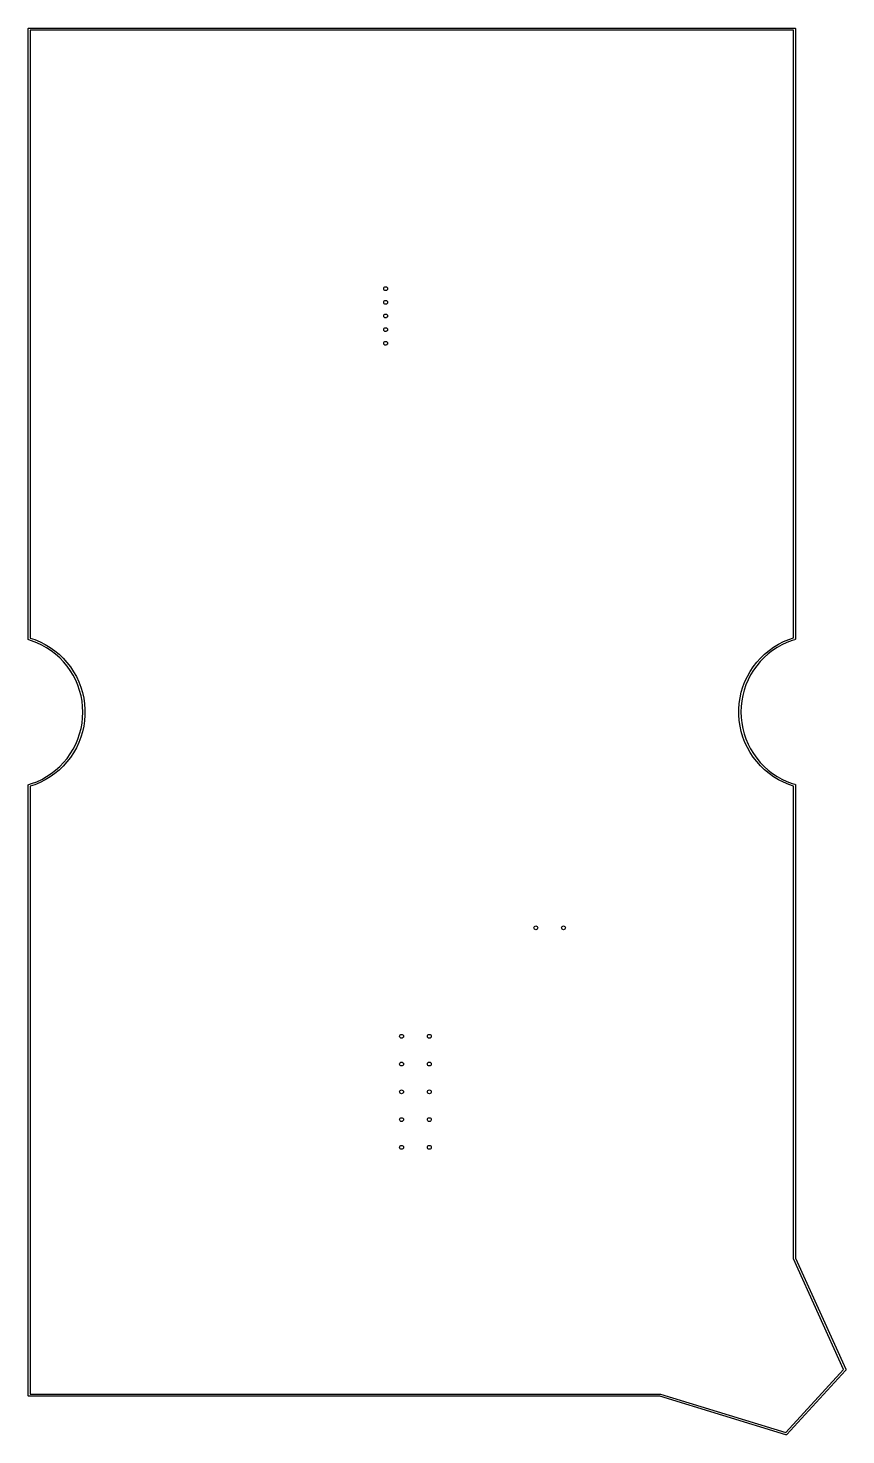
# Model space of a CAD drawing. Extents: x 4.05 to 6.99, y -6.26 to -1.19.
import ezdxf

# ---------------------------------------------------------------- set-up
doc = ezdxf.new("R2010")
doc.units = 0
doc.header["$MEASUREMENT"] = 0
doc.layers.add('BLACK', color=7, linetype='CONTINUOUS')

msp = doc.modelspace()

# ---------------------------------------------------------------- linework, layer by layer
at = {"layer": 'BLACK', "linetype": 'CONTINUOUS'}
for p, q in [((4.0472, -1.1913), (4.0473, -1.1905)), ((4.0472, -3.3878), (4.0472, -1.1913)), ((4.0473, -1.1905), (4.0479, -1.1891)), ((4.0479, -1.1891), (4.049, -1.188)), ((4.049, -1.188), (4.0504, -1.1874)), ((4.0504, -1.1874), (4.0512, -1.1873)), ((4.0512, -1.1873), (6.8071, -1.1873)), ((4.0551, -1.1952), (4.0551, -3.385)), ((6.8031, -1.1952), (4.0551, -1.1952)), ((6.8031, -3.3841), (6.8031, -1.1952)), ((6.8071, -1.1873), (6.8079, -1.1874)), ((6.8079, -1.1874), (6.8093, -1.188)), ((6.8093, -1.188), (6.8104, -1.1891)), ((6.8104, -1.1891), (6.8109, -1.1905)), ((6.8109, -1.1905), (6.811, -1.1913)), ((6.811, -1.1913), (6.811, -3.3869)), ((4.0473, -3.3886), (4.0472, -3.3878)), ((4.0474, -3.3886), (4.0473, -3.3886)), ((4.0474, -3.3887), (4.0474, -3.3886)), ((4.0475, -3.3889), (4.0474, -3.3887)), ((4.0479, -3.39), (4.0475, -3.3889)), ((4.0482, -3.3903), (4.0479, -3.39)), ((4.0483, -3.3905), (4.0482, -3.3903)), ((4.0486, -3.3907), (4.0483, -3.3905)), ((4.049, -3.3911), (4.0486, -3.3907)), ((4.0498, -3.3914), (4.049, -3.3911)), ((4.0501, -3.3916), (4.0498, -3.3914)), ((4.0596, -3.3944), (4.0501, -3.3916)), ((4.0501, -3.3916), (4.0501, -3.3916)), ((4.0551, -3.385), (4.0717, -3.3906)), ((4.0782, -3.4015), (4.0596, -3.3944)), ((4.0717, -3.3906), (4.0905, -3.3985)), ((6.7677, -3.3977), (6.7866, -3.3897)), ((6.7987, -3.3935), (6.7801, -3.4006)), ((6.7866, -3.3897), (6.8031, -3.3841)), ((6.8082, -3.3907), (6.7987, -3.3935)), ((6.8085, -3.3905), (6.8082, -3.3907)), ((6.8082, -3.3907), (6.8082, -3.3907)), ((6.8093, -3.3902), (6.8085, -3.3905)), ((6.8097, -3.3898), (6.8093, -3.3902)), ((6.8099, -3.3896), (6.8097, -3.3898)), ((6.8101, -3.3894), (6.8099, -3.3896)), ((6.8104, -3.3891), (6.8101, -3.3894)), ((6.8108, -3.3881), (6.8104, -3.3891)), ((6.8109, -3.3878), (6.8108, -3.3881)), ((6.811, -3.3869), (6.8109, -3.3877)), ((6.8109, -3.3877), (6.8109, -3.3878)), ((6.8109, -3.3878), (6.8109, -3.3878)), ((4.0962, -3.4099), (4.0782, -3.4015)), ((4.0905, -3.3985), (4.1087, -3.4079)), ((4.1136, -3.4196), (4.0962, -3.4099)), ((4.1087, -3.4079), (4.1262, -3.4185)), ((4.1302, -3.4305), (4.1136, -3.4196)), ((4.1262, -3.4185), (4.1429, -3.4303)), ((4.146, -3.4427), (4.1302, -3.4305)), ((4.1429, -3.4303), (4.1586, -3.4434)), ((4.1608, -3.4559), (4.146, -3.4427)), ((4.1586, -3.4434), (4.1734, -3.4576)), ((6.6849, -3.4567), (6.6996, -3.4425)), ((6.7123, -3.4418), (6.6975, -3.455)), ((6.6996, -3.4425), (6.7154, -3.4295)), ((6.7281, -3.4297), (6.7123, -3.4418)), ((6.7154, -3.4295), (6.732, -3.4176)), ((6.7447, -3.4187), (6.7281, -3.4297)), ((6.732, -3.4176), (6.7495, -3.407)), ((6.762, -3.409), (6.7447, -3.4187)), ((6.7495, -3.407), (6.7677, -3.3977)), ((6.7801, -3.4006), (6.762, -3.409)), ((4.1746, -3.4702), (4.1608, -3.4559)), ((4.1734, -3.4576), (4.1871, -3.4728)), ((4.1874, -3.4855), (4.1746, -3.4702)), ((4.1871, -3.4728), (4.1996, -3.489)), ((4.199, -3.5017), (4.1874, -3.4855)), ((4.1996, -3.489), (4.2109, -3.506)), ((6.6474, -3.5052), (6.6587, -3.4881)), ((6.6587, -3.4881), (6.6712, -3.4719)), ((6.6709, -3.4846), (6.6593, -3.5008)), ((6.6836, -3.4693), (6.6709, -3.4846)), ((6.6712, -3.4719), (6.6849, -3.4567)), ((6.6975, -3.455), (6.6836, -3.4693)), ((4.2094, -3.5186), (4.199, -3.5017)), ((4.2185, -3.5363), (4.2094, -3.5186)), ((4.2109, -3.506), (4.2209, -3.5239)), ((4.2263, -3.5546), (4.2185, -3.5363)), ((4.2209, -3.5239), (4.2296, -3.5424)), ((4.2296, -3.5424), (4.2369, -3.5615)), ((6.6213, -3.5606), (6.6287, -3.5415)), ((6.6287, -3.5415), (6.6373, -3.523)), ((6.6398, -3.5354), (6.632, -3.5537)), ((6.6373, -3.523), (6.6474, -3.5052)), ((6.6489, -3.5178), (6.6398, -3.5354)), ((6.6593, -3.5008), (6.6489, -3.5178)), ((4.2327, -3.5734), (4.2263, -3.5546)), ((4.2377, -3.5927), (4.2327, -3.5734)), ((4.2369, -3.5615), (4.2428, -3.5811)), ((4.2414, -3.6122), (4.2377, -3.5927)), ((4.2428, -3.5811), (4.2473, -3.601)), ((6.611, -3.6002), (6.6154, -3.5802)), ((6.6154, -3.5802), (6.6213, -3.5606)), ((6.6205, -3.5918), (6.6169, -3.6114)), ((6.6256, -3.5726), (6.6205, -3.5918)), ((6.632, -3.5537), (6.6256, -3.5726)), ((4.2435, -3.632), (4.2414, -3.6122)), ((4.2443, -3.6519), (4.2435, -3.632)), ((4.2473, -3.601), (4.2503, -3.6213)), ((4.2503, -3.6213), (4.2518, -3.6417)), ((4.2518, -3.6417), (4.2518, -3.6621)), ((6.6065, -3.6408), (6.608, -3.6204)), ((6.6065, -3.6613), (6.6065, -3.6408)), ((6.608, -3.6204), (6.611, -3.6002)), ((6.6147, -3.6311), (6.614, -3.651)), ((6.6169, -3.6114), (6.6147, -3.6311)), ((4.2377, -3.7111), (4.2414, -3.6916)), ((4.2414, -3.6916), (4.2435, -3.6718)), ((4.2435, -3.6718), (4.2443, -3.6519)), ((4.2503, -3.6825), (4.2473, -3.7028)), ((4.2518, -3.6621), (4.2503, -3.6825)), ((6.608, -3.6817), (6.6065, -3.6613)), ((6.611, -3.7019), (6.608, -3.6817)), ((6.614, -3.651), (6.6147, -3.6709)), ((6.6147, -3.6709), (6.6169, -3.6907)), ((6.6169, -3.6907), (6.6205, -3.7102)), ((4.2185, -3.7675), (4.2263, -3.7492)), ((4.2263, -3.7492), (4.2327, -3.7304)), ((4.2369, -3.7423), (4.2296, -3.7614)), ((4.2327, -3.7304), (4.2377, -3.7111)), ((4.2428, -3.7227), (4.2369, -3.7423)), ((4.2473, -3.7028), (4.2428, -3.7227)), ((6.6154, -3.7219), (6.611, -3.7019)), ((6.6213, -3.7415), (6.6154, -3.7219)), ((6.6205, -3.7102), (6.6256, -3.7295)), ((6.6287, -3.7606), (6.6213, -3.7415)), ((6.6256, -3.7295), (6.632, -3.7483)), ((6.632, -3.7483), (6.6398, -3.7666)), ((4.199, -3.8021), (4.2094, -3.7852)), ((4.2109, -3.7978), (4.1996, -3.8148)), ((4.2094, -3.7852), (4.2185, -3.7675)), ((4.2209, -3.7799), (4.2109, -3.7978)), ((4.2296, -3.7614), (4.2209, -3.7799)), ((6.6373, -3.7791), (6.6287, -3.7606)), ((6.6474, -3.7969), (6.6373, -3.7791)), ((6.6398, -3.7666), (6.6489, -3.7843)), ((6.6587, -3.814), (6.6474, -3.7969)), ((6.6489, -3.7843), (6.6593, -3.8013)), ((4.146, -3.8611), (4.1608, -3.8479)), ((4.1734, -3.8462), (4.1586, -3.8604)), ((4.1608, -3.8479), (4.1746, -3.8336)), ((4.1871, -3.831), (4.1734, -3.8462)), ((4.1746, -3.8336), (4.1874, -3.8183)), ((4.1996, -3.8148), (4.1871, -3.831)), ((4.1874, -3.8183), (4.199, -3.8021)), ((6.6712, -3.8301), (6.6587, -3.814)), ((6.6593, -3.8013), (6.6709, -3.8174)), ((6.6709, -3.8174), (6.6836, -3.8327)), ((6.6849, -3.8453), (6.6712, -3.8301)), ((6.6836, -3.8327), (6.6975, -3.847)), ((6.6996, -3.8595), (6.6849, -3.8453)), ((6.6975, -3.847), (6.7123, -3.8603)), ((4.0596, -3.9094), (4.0782, -3.9023)), ((4.0782, -3.9023), (4.0962, -3.8939)), ((4.1087, -3.8959), (4.0905, -3.9053)), ((4.0962, -3.8939), (4.1136, -3.8842)), ((4.1262, -3.8853), (4.1087, -3.8959)), ((4.1136, -3.8842), (4.1302, -3.8733)), ((4.1429, -3.8734), (4.1262, -3.8853)), ((4.1302, -3.8733), (4.146, -3.8611)), ((4.1586, -3.8604), (4.1429, -3.8734)), ((6.7154, -3.8726), (6.6996, -3.8595)), ((6.7123, -3.8603), (6.7281, -3.8724)), ((6.732, -3.8845), (6.7154, -3.8726)), ((6.7281, -3.8724), (6.7447, -3.8833)), ((6.7495, -3.8951), (6.732, -3.8845)), ((6.7447, -3.8833), (6.762, -3.893)), ((6.7677, -3.9044), (6.7495, -3.8951)), ((6.762, -3.893), (6.7801, -3.9015)), ((6.7801, -3.9015), (6.7987, -3.9085)), ((4.0472, -3.916), (4.0473, -3.9152)), ((4.0472, -6.1125), (4.0472, -3.916)), ((4.0473, -3.9152), (4.0474, -3.9152)), ((4.0474, -3.9151), (4.0475, -3.9149)), ((4.0474, -3.9152), (4.0474, -3.9151)), ((4.0475, -3.9149), (4.0479, -3.9138)), ((4.0479, -3.9138), (4.0482, -3.9135)), ((4.0482, -3.9135), (4.0483, -3.9133)), ((4.0483, -3.9133), (4.0486, -3.9131)), ((4.0486, -3.9131), (4.049, -3.9127)), ((4.049, -3.9127), (4.0498, -3.9124)), ((4.0498, -3.9124), (4.0501, -3.9122)), ((4.0501, -3.9122), (4.0596, -3.9094)), ((4.0501, -3.9122), (4.0501, -3.9122)), ((4.0717, -3.9132), (4.0551, -3.9188)), ((4.0551, -3.9188), (4.0551, -6.1086)), ((4.0905, -3.9053), (4.0717, -3.9132)), ((6.7866, -3.9123), (6.7677, -3.9044)), ((6.8031, -3.918), (6.7866, -3.9123)), ((6.7987, -3.9085), (6.8082, -3.9114)), ((6.8031, -5.6204), (6.8031, -3.918)), ((6.8082, -3.9114), (6.8082, -3.9114)), ((6.8082, -3.9114), (6.8085, -3.9115)), ((6.8085, -3.9115), (6.8093, -3.9119)), ((6.8093, -3.9119), (6.8097, -3.9123)), ((6.8097, -3.9123), (6.8099, -3.9124)), ((6.8099, -3.9124), (6.8101, -3.9127)), ((6.8101, -3.9127), (6.8104, -3.9129)), ((6.8104, -3.9129), (6.8108, -3.914)), ((6.8108, -3.914), (6.8109, -3.9142)), ((6.8109, -3.9142), (6.8109, -3.9143)), ((6.8109, -3.9143), (6.8109, -3.9144)), ((6.8109, -3.9144), (6.811, -3.9151)), ((6.811, -3.9151), (6.811, -5.6196)), ((6.8032, -5.6212), (6.8031, -5.6204)), ((6.8033, -5.6213), (6.8032, -5.6212)), ((6.8032, -5.6212), (6.8032, -5.6212)), ((6.8035, -5.622), (6.8033, -5.6213)), ((6.9835, -6.0202), (6.8035, -5.622)), ((6.811, -5.6196), (6.9918, -6.0194)), ((6.7756, -6.2472), (6.9835, -6.0202)), ((6.9911, -6.0237), (6.7797, -6.2544)), ((6.9915, -6.0231), (6.9911, -6.0237)), ((6.9916, -6.023), (6.9915, -6.0231)), ((6.9915, -6.0231), (6.9915, -6.0231)), ((6.9915, -6.0231), (6.9915, -6.0231)), ((6.9918, -6.0223), (6.9916, -6.023)), ((6.9918, -6.0194), (6.992, -6.02)), ((6.9921, -6.0216), (6.9918, -6.0223)), ((6.992, -6.02), (6.992, -6.0201)), ((6.992, -6.0201), (6.992, -6.0201)), ((6.992, -6.0201), (6.992, -6.0201)), ((6.992, -6.0201), (6.9921, -6.0208)), ((6.9921, -6.0208), (6.9921, -6.0216)), ((6.9921, -6.0216), (6.9921, -6.0216)), ((6.9921, -6.0216), (6.9921, -6.0216)), ((4.0473, -6.1133), (4.0472, -6.1125)), ((4.0479, -6.1147), (4.0473, -6.1133)), ((4.049, -6.1158), (4.0479, -6.1147)), ((4.0504, -6.1164), (4.049, -6.1158)), ((4.0512, -6.1165), (4.0504, -6.1164)), ((6.3222, -6.1165), (4.0512, -6.1165)), ((4.0551, -6.1086), (6.3228, -6.1086)), ((6.7757, -6.2555), (6.3222, -6.1165)), ((6.3228, -6.1086), (6.3231, -6.1086)), ((6.3231, -6.1086), (6.3232, -6.1086)), ((6.3232, -6.1086), (6.3234, -6.1086)), ((6.3234, -6.1086), (6.3236, -6.1087)), ((6.3236, -6.1087), (6.3237, -6.1087)), ((6.3237, -6.1087), (6.324, -6.1088)), ((6.324, -6.1088), (6.7756, -6.2472)), ((6.7761, -6.2556), (6.7757, -6.2555)), ((6.7762, -6.2556), (6.7761, -6.2556)), ((6.7763, -6.2556), (6.7762, -6.2556)), ((6.7764, -6.2556), (6.7763, -6.2556)), ((6.7771, -6.2556), (6.7764, -6.2556)), ((6.7778, -6.2555), (6.7771, -6.2556)), ((6.7779, -6.2555), (6.7778, -6.2555)), ((6.778, -6.2555), (6.7779, -6.2555)), ((6.7785, -6.2552), (6.778, -6.2555)), ((6.7792, -6.2549), (6.7785, -6.2552)), ((6.7793, -6.2548), (6.7792, -6.2549)), ((6.7794, -6.2547), (6.7793, -6.2548)), ((6.7793, -6.2548), (6.7793, -6.2548)), ((6.7797, -6.2544), (6.7794, -6.2547))]:
    msp.add_line(p, q, dxfattribs=at)
at = {"layer": 'BLACK'}
for centre in [(5.3346, -2.126), (5.3346, -2.126), (5.3346, -2.1752), (5.3346, -2.1752), (5.3346, -2.2244), (5.3346, -2.2244), (5.3346, -2.2736), (5.3346, -2.2736), (5.3346, -2.3228), (5.3346, -2.3228), (5.8754, -4.4291), (5.8754, -4.4291), (5.9754, -4.4291), (5.9754, -4.4291), (5.3921, -4.8197), (5.3921, -4.8197), (5.4921, -4.8197), (5.4921, -4.8197), (5.3921, -4.9197), (5.3921, -4.9197), (5.4921, -4.9197), (5.4921, -4.9197), (5.3921, -5.0197), (5.3921, -5.0197), (5.4921, -5.0197), (5.4921, -5.0197), (5.3921, -5.1197), (5.3921, -5.1197), (5.4921, -5.1197), (5.4921, -5.1197), (5.3921, -5.2197), (5.3921, -5.2197), (5.4921, -5.2197), (5.4921, -5.2197)]:
    msp.add_circle(centre, 0.00689, dxfattribs=at)

doc.saveas('drawing.dxf')
